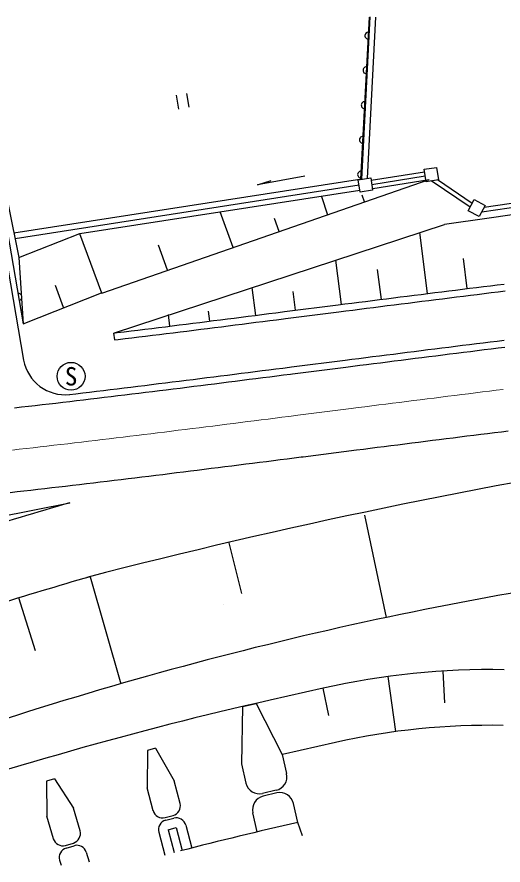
# Model space of a CAD drawing. Units: millimetres, scale not verified. Extents: x 40000 to 680000, y 20000 to 380000.
# Drawn here: x 235023 to 269924, y 254526 to 315423 of the extents above; entities that cross this region are included whole.
import ezdxf
from ezdxf.enums import TextEntityAlignment as Align

# ---------------------------------------------------------------- set-up
doc = ezdxf.new("R2010")
doc.units = ezdxf.units.MM
doc.header["$LTSCALE"] = 1000
doc.linetypes.add('CHAIN', pattern=[18.5, 12, -1.5, 3.5, -1.5])
doc.linetypes.add('DASHED', pattern=[7.5, 6, -1.5])
for name, color, linetype, lineweight in [('M-BGD', 7, 'Continuous', 25), ('M-BGD-EXST', 7, 'Continuous', 25), ('M-BMK', 2, 'CHAIN', 13), ('M-STR-STRC', 7, 'Continuous', 25)]:
    doc.layers.add(name, color=color, linetype=linetype, lineweight=lineweight)
doc.styles.add('ＭＳ ゴシック', font='')
doc.styles.get('ＭＳ ゴシック').set_extended_font_data('MS Gothic')

msp = doc.modelspace()

# ---------------------------------------------------------------- linework, layer by layer
at = {"layer": 'M-BGD'}
for p, q in [((259716, 303772), (260326, 315407)), ((259789, 303777), (260385, 315423)), ((260193, 303838), (260784, 315402)), ((231443, 314298), (235504, 290790)), ((231861, 314346), (235460, 293394)), ((231872, 314348), (235161, 298149)), ((264262, 304483), (265152, 304618)), ((265152, 304618), (265287, 303729)), ((255687, 303986), (252293, 303367)), ((264398, 303593), (264262, 304483)), ((259790, 303783), (234807, 299892)), ((259591, 303347), (234887, 299500)), ((241105, 295598), (264628, 303762)), ((252293, 303367), (253267, 303685)), ((259531, 303738), (260421, 303873)), ((259666, 302848), (259531, 303738)), ((260421, 303873), (260556, 302983)), ((260581, 303098), (264628, 303762)), ((265287, 303729), (264398, 303593)), ((259650, 302955), (239544, 299859)), ((260556, 302983), (259666, 302848)), ((260581, 303098), (260540, 303092)), ((256896, 302531), (257320, 301225)), ((259976, 302147), (259800, 302626)), ((267427, 301513), (267857, 302304)), ((267857, 302304), (268648, 301874)), ((268218, 301083), (267427, 301513)), ((268648, 301874), (268218, 301083)), ((250553, 298877), (249615, 301437)), ((253853, 300022), (253515, 300946)), ((242029, 292749), (265726, 300530)), ((235161, 298149), (239542, 299863)), ((241105, 295598), (239544, 299859)), ((263915, 299935), (264470, 295560)), ((245829, 297237), (245174, 299026)), ((235161, 298149), (235460, 293394)), ((257904, 297962), (258308, 294778)), ((267059, 298075), (267330, 295924)), ((260897, 297294), (261168, 295143)), ((237757, 296164), (238334, 294588)), ((251894, 295988), (252146, 293997)), ((235460, 293394), (241103, 295602)), ((254838, 295701), (255006, 294361)), ((248755, 294290), (248845, 293580)), ((245880, 294053), (245984, 293222)), ((241963, 292727), (242026, 292231)), ((213986, 275563), (238812, 280535)), ((259981, 279637), (261534, 272299)), ((251161, 274033), (250267, 277656)), ((240270, 275231), (242485, 267544)), ((236345, 269896), (235160, 273706)), ((261663, 268068), (262199, 264104)), ((265591, 268456), (265732, 266172)), ((257013, 267228), (253199, 266365)), ((257425, 265271), (257013, 267228)), ((251214, 265909), (252188, 266135)), ((252188, 266135), (254068, 262461)), ((251214, 265909), (251146, 261782)), ((257896, 263327), (254082, 262464)), ((244388, 262758), (244368, 260075)), ((244968, 262910), (244388, 262758)), ((244968, 262910), (246302, 260582)), ((254068, 262461), (254386, 261094)), ((251146, 261782), (251463, 260416)), ((237729, 260723), (237153, 260555)), ((237729, 260723), (239077, 258608)), ((237153, 260555), (237157, 258047)), ((244799, 258430), (244368, 260075)), ((246733, 258938), (246302, 260582)), ((253638, 259894), (252664, 259668)), ((253683, 259699), (252709, 259473)), ((255201, 257585), (254883, 258951)), ((239554, 256977), (239077, 258608)), ((252279, 256906), (251961, 258273)), ((237635, 256414), (237157, 258047)), ((245653, 257931), (246234, 258083)), ((245704, 257738), (246284, 257890)), ((245882, 257060), (246462, 257212)), ((245882, 257060), (246313, 255416)), ((246462, 257212), (246893, 255568)), ((247139, 257390), (247571, 255744)), ((255518, 256624), (255186, 257587)), ((245204, 256884), (245636, 255237)), ((238503, 255940), (239079, 256108)), ((238559, 255748), (239135, 255916)), ((240003, 255441), (240203, 254757)), ((238083, 254881), (238187, 254526))]:
    msp.add_line(p, q, dxfattribs=at)
at = {"layer": 'M-BGD', "linetype": 'DASHED'}
for p, q in [((264292, 304289), (260451, 303676)), ((264337, 303992), (260496, 303380)), ((267560, 301757), (264773, 303650)), ((267704, 302021), (265209, 303717))]:
    msp.add_line(p, q, dxfattribs=at)
for points in [[(310937, 305947), (292159, 304627), (271958, 302229), (268577, 301742)], [(310953, 305648), (292188, 304328), (271997, 301931), (268398, 301414)]]:
    msp.add_lwpolyline(points, dxfattribs=at)
at = {"layer": 'M-BGD'}
for points in [[(307001, 304868), (292235, 303830), (272062, 301435), (268917, 300983), (265726, 300530)], [(241963, 292727), (242229, 292759), (242722, 292820), (243216, 292880), (243709, 292940), (244203, 293001), (244696, 293062), (245190, 293123), (245684, 293184), (246178, 293246), (246672, 293307), (247166, 293369), (247661, 293431), (248155, 293493), (248650, 293555), (249144, 293617), (249639, 293680), (250134, 293742), (250629, 293805), (251124, 293867), (251620, 293930), (252115, 293993), (252611, 294056), (253106, 294119), (253602, 294181), (254098, 294244), (254240, 294262), (258075, 294749), (258571, 294812), (259068, 294875), (259564, 294938), (260060, 295001), (260557, 295063), (261053, 295126), (261550, 295189), (262047, 295252), (262544, 295315), (263040, 295378), (263538, 295440), (264035, 295503), (264532, 295566), (265029, 295628), (265527, 295691), (266024, 295753), (266522, 295815), (267020, 295877), (267518, 295939), (268016, 296001), (268514, 296063), (269012, 296125), (269511, 296186), (270009, 296248)], [(242026, 292231), (242289, 292263), (242783, 292323), (243276, 292384), (243770, 292444), (244264, 292505), (244758, 292566), (245252, 292627), (245746, 292688), (246240, 292750), (246734, 292811), (247228, 292873), (247723, 292935), (248217, 292997), (248712, 293059), (249207, 293121), (249702, 293184), (250197, 293246), (250692, 293309), (251187, 293371), (251683, 293434), (252178, 293497), (252674, 293560), (253169, 293622), (253665, 293685), (254161, 293748), (254303, 293766), (258138, 294253), (258634, 294316), (259130, 294379), (259627, 294442), (260123, 294505), (260620, 294567), (261116, 294630), (261613, 294693), (262109, 294756), (262606, 294819), (263103, 294882), (263600, 294944), (264097, 295007), (264594, 295069), (265092, 295132), (265589, 295194), (266087, 295257), (266584, 295319), (267082, 295381), (267580, 295443), (268078, 295505), (268576, 295567), (269074, 295629), (269572, 295690), (270070, 295752)], [(238798, 288320), (239249, 288373), (239743, 288432), (240238, 288491), (240733, 288550), (241228, 288609), (241722, 288669), (242217, 288729), (242712, 288789), (243207, 288849), (243702, 288910), (244197, 288970), (244692, 289031), (245187, 289092), (245682, 289153), (246177, 289215), (246672, 289277), (247168, 289338), (247663, 289400), (248158, 289462), (248653, 289524), (249149, 289586), (249644, 289649), (250140, 289711), (250635, 289774), (251131, 289836), (251626, 289899), (252122, 289962), (252618, 290025), (253114, 290087), (253610, 290150), (254105, 290213), (254601, 290276), (254743, 290294), (258579, 290781), (259075, 290844), (259571, 290907), (260067, 290969), (260563, 291032), (261059, 291095), (261556, 291158), (262052, 291221), (262548, 291284), (263045, 291346), (263541, 291409), (264038, 291472), (264534, 291534), (265031, 291597), (265528, 291659), (266025, 291722), (266521, 291784), (267018, 291846), (267515, 291908), (268012, 291970), (268509, 292032), (269006, 292094), (269503, 292155), (270001, 292217)]]:
    msp.add_lwpolyline(points, dxfattribs=at)
for centre, radius, start, end in [((260257, 314087), 250, 86.99637, 266.99637), ((260126, 311590), 250, 86.99637, 266.99637), ((259995, 309094), 250, 86.99637, 266.99637), ((259864, 306597), 250, 86.99637, 266.99637), ((259733, 304101), 250, 86.99637, 266.99637), ((235131, 295312), 250, 279.74597, 99.74597), ((238460, 291301), 3000, 189.80029, 276.72731), ((352892, -160867), 450415, 93.36374, 104.50912), ((318086, 5221), 286500, 106.06332, 109.02963), ((318086, 5221), 273000, 97.05906, 109.02963), ((318086, 5221), 281000, 106.07687, 109.02963), ((250095, 273381), 250, 207.81256, 210.77589), ((268930, 214560), 54000, 88.8611, 102.74913), ((312784, 3022), 270000, 102.74913, 109.02963), ((268930, 214560), 50000, 88.8611, 102.74913), ((253412, 260868), 1000, 283.07529, 13.07529), ((252438, 260642), 1000, 193.07529, 283.07529), ((252935, 258499), 1000, 103.07529, 193.07529), ((253909, 258725), 1000, 13.07529, 103.07529), ((246056, 258760), 700, 284.68867, 14.68867), ((245476, 258608), 700, 194.61126, 284.68867), ((245882, 257060), 700, 104.68867, 194.76609), ((246462, 257212), 700, 14.68867, 104.68867), ((312784, 3022), 261000, 102.74913, 104.65137), ((238306, 256612), 700, 196.22464, 286.30206), ((238882, 256780), 700, 286.30206, 16.30206), ((239331, 255244), 700, 16.30206, 106.30206), ((238756, 255076), 700, 106.30206, 196.37948)]:
    msp.add_arc(centre, radius, start, end, dxfattribs=at)
at = {"layer": 'M-BGD-EXST'}
for p, q in [((246451, 309798), (246621, 308812)), ((247190, 309925), (247360, 308940))]:
    msp.add_line(p, q, dxfattribs=at)
msp.add_circle((238910, 289621), 1000, dxfattribs=at)
at = {"layer": 'M-BMK'}
msp.add_lwpolyline([(234693, 284325), (235189, 284381), (235686, 284437), (236183, 284493), (236680, 284550), (237177, 284607), (237673, 284665), (238170, 284722), (238667, 284780), (239163, 284839), (239660, 284897), (240156, 284956), (240653, 285015), (241149, 285075), (241646, 285134), (242142, 285194), (242638, 285254), (243135, 285314), (243631, 285375), (244127, 285435), (244624, 285496), (245120, 285557), (245616, 285619), (246112, 285680), (246609, 285742), (247105, 285803), (247601, 285865), (248097, 285927), (248593, 285989), (249089, 286051), (249585, 286114), (250082, 286176), (250578, 286239), (251074, 286301), (251570, 286364), (252066, 286427), (252562, 286490), (253058, 286552), (253554, 286615), (254050, 286678), (254546, 286741), (255042, 286804), (255184, 286822), (259019, 287308), (259515, 287371), (260011, 287434), (260507, 287497), (261003, 287560), (261499, 287623), (261995, 287686), (262491, 287749), (262987, 287811), (263484, 287874), (263980, 287937), (264476, 287999), (264972, 288062), (265468, 288124), (265964, 288187), (266460, 288249), (266956, 288311), (267452, 288373), (267948, 288435), (268445, 288497), (268941, 288559), (269437, 288620), (269933, 288682)], dxfattribs=at)
at = {"layer": 'M-STR-STRC'}
for points in [[(234854, 287362), (235349, 287418), (235843, 287474), (236338, 287531), (236833, 287587), (237328, 287645), (237823, 287702), (238318, 287760), (238813, 287818), (239307, 287876), (239802, 287935), (240297, 287994), (240792, 288053), (241287, 288113), (241782, 288172), (242277, 288232), (242772, 288292), (243268, 288353), (243763, 288413), (244258, 288474), (244753, 288535), (245248, 288596), (245743, 288657), (246239, 288719), (246734, 288780), (247229, 288842), (247725, 288904), (248220, 288966), (248716, 289028), (249211, 289090), (249707, 289153), (250202, 289215), (250698, 289278), (251194, 289340), (251689, 289403), (252185, 289466), (252681, 289529), (253177, 289591), (253672, 289654), (254168, 289717), (254664, 289780), (254806, 289798), (258642, 290285), (259138, 290348), (259634, 290410), (260130, 290473), (260626, 290536), (261122, 290599), (261619, 290662), (262115, 290725), (262611, 290788), (263108, 290850), (263604, 290913), (264100, 290976), (264597, 291038), (265093, 291101), (265590, 291163), (266087, 291225), (266583, 291288), (267080, 291350), (267577, 291412), (268074, 291474), (268571, 291536), (269068, 291597), (269565, 291659), (270062, 291720)], [(234527, 281288), (235026, 281344), (235525, 281400), (236024, 281456), (236523, 281513), (237021, 281570), (237520, 281627), (238019, 281685), (238517, 281742), (239015, 281801), (239514, 281859), (240012, 281918), (240510, 281977), (241008, 282036), (241506, 282096), (242004, 282156), (242502, 282216), (242999, 282276), (243497, 282336), (243995, 282397), (244492, 282458), (244990, 282519), (245487, 282580), (245984, 282641), (246481, 282703), (246978, 282764), (247475, 282826), (247972, 282888), (248469, 282950), (248966, 283013), (249463, 283075), (249960, 283137), (250456, 283200), (250953, 283262), (251449, 283325), (251946, 283388), (252442, 283450), (252939, 283513), (253435, 283576), (253931, 283639), (254427, 283702), (254923, 283765), (255419, 283828), (255561, 283846), (259397, 284332), (259893, 284395), (260389, 284458), (260885, 284521), (261381, 284584), (261876, 284647), (262372, 284710), (262868, 284772), (263364, 284835), (263860, 284898), (264355, 284960), (264851, 285023), (265347, 285085), (265842, 285148), (266338, 285210), (266833, 285272), (267329, 285334), (267824, 285396), (268320, 285458), (268815, 285520), (269311, 285581), (269806, 285643), (270302, 285704)]]:
    msp.add_lwpolyline(points, dxfattribs=at)

# ---------------------------------------------------------------- texts
at = {"layer": 'M-BGD-EXST', "style": 'ＭＳ ゴシック'}
msp.add_text('S', height=1320, dxfattribs=at).set_placement((238910, 289621), align=Align.MIDDLE_CENTER)

doc.saveas('drawing.dxf')
